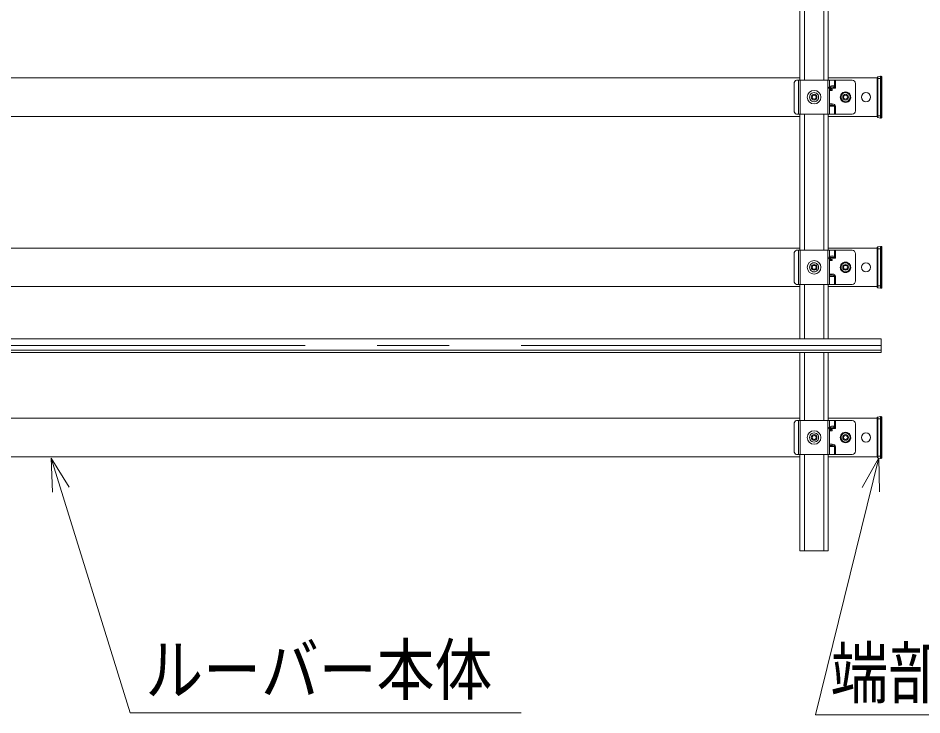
# Model space of a CAD drawing. Units: millimetres, scale not verified. Extents: x -202 to 3206, y -142 to 138.
# Drawn here: x 113.07 to 152.91, y 4.52 to 35.23 of the extents above; entities that cross this region are included whole.
import ezdxf
from ezdxf.enums import TextEntityAlignment as Align

# ---------------------------------------------------------------- set-up
doc = ezdxf.new("R2010")
doc.units = ezdxf.units.MM
doc.header["$LTSCALE"] = 0.5
doc.linetypes.add('USER1', pattern=[50.8, 31.75, -6.35, 6.35, -6.35])
doc.layers.add('0-0_0', color=7, linetype='Continuous', lineweight=18)
doc.styles.add('ＭＳ ゴシック', font='')
doc.styles.get('ＭＳ ゴシック').set_extended_font_data('MS Gothic')

msp = doc.modelspace()

# ---------------------------------------------------------------- linework, layer by layer
at = {"layer": '0-0_0'}
for p, q in [((147.5338, 32.4934), (147.5338, 38.4934)), ((147.7338, 32.4934), (147.7338, 38.4934)), ((148.5838, 32.4934), (148.5838, 38.4934)), ((148.7838, 32.4934), (148.7838, 38.4934)), ((147.5338, 32.5934), (54.5538, 32.5934)), ((147.2793, 32.3434), (147.2793, 31.1434)), ((147.3853, 32.4934), (147.4738, 32.4934)), ((147.5488, 32.4934), (148.7688, 32.4934)), ((148.7688, 32.4934), (148.8438, 32.4934)), ((150.9438, 32.5934), (148.7838, 32.5934)), ((148.8438, 32.4934), (148.8438, 30.9934)), ((148.8438, 32.4934), (149.0592, 32.4934)), ((149.0592, 32.4934), (149.0945, 32.4934)), ((149.0945, 32.4934), (149.8338, 32.4934)), ((149.9838, 32.3434), (149.9838, 31.1434)), ((150.9438, 32.5634), (150.9438, 32.6173)), ((150.9438, 30.9234), (150.9438, 32.5634)), ((150.9647, 32.6419), (151.0918, 32.6631)), ((151.1188, 32.6634), (151.0959, 32.6634)), ((151.1438, 32.5634), (151.1438, 32.6384)), ((151.1438, 30.9234), (151.1438, 32.5634)), ((148.9531, 32.0934), (148.8438, 32.0934)), ((149.3746, 31.9006), (149.3489, 31.788)), ((149.4849, 31.9346), (149.3746, 31.9006)), ((149.5953, 31.9686), (149.4849, 31.9346)), ((149.6799, 31.89), (149.5953, 31.9686)), ((149.7645, 31.8114), (149.6799, 31.89)), ((149.3489, 31.788), (149.3231, 31.6754)), ((149.3231, 31.6754), (149.4077, 31.5969)), ((149.4077, 31.5969), (149.4924, 31.5183)), ((149.4924, 31.5183), (149.6027, 31.5523)), ((149.6027, 31.5523), (149.7131, 31.5863)), ((149.6178, 31.5569), (149.6286, 31.5296)), ((149.7131, 31.5863), (149.7388, 31.6989)), ((149.7388, 31.6989), (149.7645, 31.8114)), ((148.9531, 31.3934), (148.8438, 31.3934)), ((147.5338, 30.8934), (54.5538, 30.8934)), ((147.3853, 30.9934), (147.4738, 30.9934)), ((147.4738, 30.9934), (147.5488, 30.9934)), ((147.5338, 24.9934), (147.5338, 30.9934)), ((147.5488, 30.9934), (148.7688, 30.9934)), ((147.7338, 24.9934), (147.7338, 30.9934)), ((148.5838, 24.9934), (148.5838, 30.9934)), ((148.7688, 30.9934), (148.8438, 30.9934)), ((148.7838, 24.9934), (148.7838, 30.9934)), ((150.9438, 30.8934), (148.7838, 30.8934)), ((148.8438, 30.9934), (149.0592, 30.9934)), ((149.0592, 30.9934), (149.0945, 30.9934)), ((149.0945, 30.9934), (149.8338, 30.9934)), ((150.9438, 30.8696), (150.9438, 30.9234)), ((150.9647, 30.845), (151.0918, 30.8238)), ((151.1188, 30.8234), (151.0959, 30.8234)), ((151.1438, 30.8484), (151.1438, 30.9234)), ((150.9438, 25.0634), (150.9438, 25.1173)), ((150.9647, 25.1419), (151.0918, 25.1631)), ((151.1188, 25.1634), (151.0959, 25.1634)), ((151.1438, 25.0634), (151.1438, 25.1384)), ((147.5338, 25.0934), (54.5538, 25.0934)), ((147.2793, 24.8434), (147.2793, 23.6434)), ((147.3853, 24.9934), (147.4738, 24.9934)), ((147.4738, 24.9934), (147.5488, 24.9934)), ((147.4738, 23.4934), (147.4738, 24.9934)), ((147.5488, 24.9934), (148.7688, 24.9934)), ((150.9438, 25.0934), (148.7838, 25.0934)), ((148.8438, 24.9934), (149.0592, 24.9934)), ((149.0592, 24.9934), (149.0945, 24.9934)), ((149.0945, 24.9934), (149.8338, 24.9934)), ((149.9838, 24.8434), (149.9838, 23.6434)), ((150.9438, 23.4234), (150.9438, 25.0634)), ((151.1438, 23.4234), (151.1438, 25.0634)), ((148.9531, 24.5934), (148.8438, 24.5934)), ((149.3746, 24.4006), (149.3489, 24.288)), ((149.4849, 24.4346), (149.3746, 24.4006)), ((149.5953, 24.4686), (149.4849, 24.4346)), ((149.6799, 24.39), (149.5953, 24.4686)), ((149.7645, 24.3114), (149.6799, 24.39)), ((149.7388, 24.1989), (149.7645, 24.3114)), ((149.3489, 24.288), (149.3231, 24.1754)), ((149.3231, 24.1754), (149.4077, 24.0969)), ((149.4077, 24.0969), (149.4924, 24.0183)), ((149.4924, 24.0183), (149.6027, 24.0523)), ((149.6027, 24.0523), (149.7131, 24.0863)), ((149.6178, 24.0569), (149.6286, 24.0296)), ((149.7131, 24.0863), (149.7388, 24.1989)), ((148.9531, 23.8934), (148.8438, 23.8934)), ((147.5338, 23.3934), (54.5538, 23.3934)), ((147.3853, 23.4934), (147.4738, 23.4934)), ((147.4738, 23.4934), (147.5488, 23.4934)), ((147.5338, 21.0934), (147.5338, 23.4934)), ((147.5488, 23.4934), (148.7688, 23.4934)), ((147.7338, 21.0934), (147.7338, 23.4934)), ((148.5838, 21.0934), (148.5838, 23.4934)), ((148.7688, 23.4934), (148.8438, 23.4934)), ((148.7838, 21.0934), (148.7838, 23.4934)), ((150.9438, 23.3934), (148.7838, 23.3934)), ((148.8438, 23.4934), (149.0592, 23.4934)), ((149.0592, 23.4934), (149.0945, 23.4934)), ((149.0945, 23.4934), (149.8338, 23.4934)), ((150.9438, 23.3696), (150.9438, 23.4234)), ((150.9647, 23.345), (151.0918, 23.3238)), ((151.1188, 23.3234), (151.0959, 23.3234)), ((151.1438, 23.3484), (151.1438, 23.4234)), ((147.5338, 17.4934), (147.5338, 20.4934)), ((147.7338, 17.4934), (147.7338, 20.4934)), ((148.5838, 17.4934), (148.5838, 20.4934)), ((148.7838, 17.4934), (148.7838, 20.4934)), ((147.5338, 17.5934), (54.5538, 17.5934)), ((150.9438, 17.5934), (148.7838, 17.5934)), ((150.9438, 17.5634), (150.9438, 17.6173)), ((150.9438, 15.9234), (150.9438, 17.5634)), ((150.9647, 17.6419), (151.0918, 17.6631)), ((151.1188, 17.6634), (151.0959, 17.6634)), ((151.1438, 17.5634), (151.1438, 17.6384)), ((151.1438, 15.9234), (151.1438, 17.5634)), ((147.2793, 17.3434), (147.2793, 16.1434)), ((147.3853, 17.4934), (147.4738, 17.4934)), ((147.5488, 17.4934), (148.7688, 17.4934)), ((148.8438, 17.4934), (149.0592, 17.4934)), ((149.0592, 17.4934), (149.0945, 17.4934)), ((149.0945, 17.4934), (149.8338, 17.4934)), ((149.9838, 17.3434), (149.9838, 16.1434)), ((148.9531, 17.0934), (148.8438, 17.0934)), ((149.3489, 16.788), (149.3231, 16.6754)), ((149.3746, 16.9006), (149.3489, 16.788)), ((149.4849, 16.9346), (149.3746, 16.9006)), ((149.5953, 16.9686), (149.4849, 16.9346)), ((149.6799, 16.89), (149.5953, 16.9686)), ((149.7645, 16.8114), (149.6799, 16.89)), ((149.7388, 16.6989), (149.7645, 16.8114)), ((148.9531, 16.3934), (148.8438, 16.3934)), ((149.3231, 16.6754), (149.4077, 16.5969)), ((149.4077, 16.5969), (149.4924, 16.5183)), ((149.4924, 16.5183), (149.6027, 16.5523)), ((149.6027, 16.5523), (149.7131, 16.5863)), ((149.6178, 16.5569), (149.6286, 16.5296)), ((149.7131, 16.5863), (149.7388, 16.6989)), ((147.3853, 15.9934), (147.4738, 15.9934)), ((147.4738, 15.9934), (147.5488, 15.9934)), ((147.5338, 11.7434), (147.5338, 15.9934)), ((147.5488, 15.9934), (148.7688, 15.9934)), ((147.7338, 11.7434), (147.7338, 15.9934)), ((148.5838, 11.7434), (148.5838, 15.9934)), ((148.7688, 15.9934), (148.8438, 15.9934)), ((148.7838, 11.7434), (148.7838, 15.9934)), ((148.8438, 15.9934), (149.0592, 15.9934)), ((149.0592, 15.9934), (149.0945, 15.9934)), ((149.0945, 15.9934), (149.8338, 15.9934)), ((147.5338, 15.8934), (54.5538, 15.8934)), ((114.5248, 15.8285), (114.5836, 14.3296)), ((150.9438, 15.8934), (148.7838, 15.8934)), ((151.006, 15.8464), (150.2826, 14.5324)), ((150.9438, 15.8696), (150.9438, 15.9234)), ((150.9647, 15.845), (151.0918, 15.8238)), ((151.1188, 15.8234), (151.0959, 15.8234)), ((151.1438, 15.8484), (151.1438, 15.9234)), ((147.5338, 11.7434), (147.7338, 11.7434)), ((148.5838, 11.7434), (147.7338, 11.7434)), ((148.5838, 11.7434), (148.7838, 11.7434)), ((118.0087, 4.6062), (135.2437, 4.6062)), ((148.2153, 4.5154), (164.0896, 4.5154))]:
    msp.add_line(p, q, dxfattribs=at)
at = {"layer": '0-0_0', "color": 8}
for p, q in [((147.5488, 32.4934), (147.5488, 30.9934)), ((148.7688, 30.9934), (148.7688, 32.4934)), ((149.0592, 32.1434), (149.0592, 32.4934)), ((149.0945, 32.4934), (149.0945, 32.1434)), ((150.9438, 32.5634), (150.9647, 32.5634)), ((150.9647, 32.5634), (150.9647, 32.6419)), ((150.9647, 32.5634), (151.0918, 32.5634)), ((151.0918, 32.5634), (151.0918, 32.6631)), ((151.0918, 32.5634), (151.0959, 32.5634)), ((151.0918, 30.9234), (151.0918, 32.5634)), ((151.0959, 32.5634), (151.0959, 32.6634)), ((151.1188, 32.5634), (151.0959, 32.5634)), ((151.1188, 32.5634), (151.1188, 32.6634)), ((151.1188, 32.5634), (151.1438, 32.5634)), ((151.1188, 30.9234), (151.1188, 32.5634)), ((148.8438, 32.1434), (149.0592, 32.1434)), ((148.9531, 32.0434), (148.8438, 32.0434)), ((148.9531, 32.0434), (148.9531, 32.0934)), ((149.0945, 32.1434), (149.0592, 32.1434)), ((148.9531, 31.4434), (148.8438, 31.4434)), ((148.9531, 31.4434), (148.9531, 31.3934)), ((149.0945, 31.3434), (149.0592, 31.3434)), ((149.0945, 30.9934), (149.0945, 31.3434)), ((150.9438, 30.9234), (150.9647, 30.9234)), ((150.9647, 30.9234), (151.0918, 30.9234)), ((151.0918, 30.9234), (151.0959, 30.9234)), ((151.0918, 30.8238), (151.0918, 30.9234)), ((151.0959, 30.8234), (151.0959, 30.9234)), ((151.1188, 30.9234), (151.1438, 30.9234)), ((151.1188, 30.8234), (151.1188, 30.9234)), ((150.9647, 25.0634), (150.9647, 25.1419)), ((151.0918, 25.0634), (151.0918, 25.1631)), ((151.1188, 25.0634), (151.1188, 25.1634)), ((147.5488, 24.9934), (147.5488, 23.4934)), ((148.7688, 23.4934), (148.7688, 24.9934)), ((149.0592, 24.6434), (149.0592, 24.9934)), ((149.0945, 24.9934), (149.0945, 24.6434)), ((150.9438, 25.0634), (150.9647, 25.0634)), ((150.9647, 25.0634), (151.0918, 25.0634)), ((151.0918, 25.0634), (151.0959, 25.0634)), ((151.0918, 23.4234), (151.0918, 25.0634)), ((151.1188, 25.0634), (151.1438, 25.0634)), ((151.1188, 23.4234), (151.1188, 25.0634)), ((148.8438, 24.6434), (149.0592, 24.6434)), ((148.9531, 24.5434), (148.8438, 24.5434)), ((148.9531, 24.5434), (148.9531, 24.5934)), ((149.0945, 24.6434), (149.0592, 24.6434)), ((148.9531, 23.9434), (148.8438, 23.9434)), ((148.9531, 23.9434), (148.9531, 23.8934)), ((149.0945, 23.8434), (149.0592, 23.8434)), ((149.0945, 23.4934), (149.0945, 23.8434)), ((150.9438, 23.4234), (150.9647, 23.4234)), ((150.9647, 23.4234), (151.0918, 23.4234)), ((151.0918, 23.4234), (151.0959, 23.4234)), ((151.0918, 23.3238), (151.0918, 23.4234)), ((151.0959, 23.3234), (151.0959, 23.4234)), ((151.1188, 23.4234), (151.1438, 23.4234)), ((151.1188, 23.3234), (151.1188, 23.4234)), ((-173.9562, 20.5934), (151.1188, 20.5934)), ((150.9438, 17.5634), (150.9647, 17.5634)), ((150.9647, 17.5634), (150.9647, 17.6419)), ((150.9647, 17.5634), (151.0918, 17.5634)), ((151.0918, 17.5634), (151.0918, 17.6631)), ((151.0918, 17.5634), (151.0959, 17.5634)), ((151.0918, 15.9234), (151.0918, 17.5634)), ((151.0959, 17.5634), (151.0959, 17.6634)), ((151.1188, 17.5634), (151.0959, 17.5634)), ((151.0959, 15.9234), (151.0959, 17.5634)), ((151.1188, 17.5634), (151.1188, 17.6634)), ((151.1188, 17.5634), (151.1438, 17.5634)), ((151.1188, 15.9234), (151.1188, 17.5634)), ((147.5488, 17.4934), (147.5488, 15.9934)), ((148.7688, 15.9934), (148.7688, 17.4934)), ((148.8438, 17.1434), (149.0592, 17.1434)), ((149.0592, 17.1434), (149.0592, 17.4934)), ((149.0945, 17.1434), (149.0592, 17.1434)), ((149.0945, 17.4934), (149.0945, 17.1434)), ((148.9531, 17.0434), (148.8438, 17.0434)), ((148.9531, 17.0434), (148.9531, 17.0934)), ((148.9531, 16.4434), (148.8438, 16.4434)), ((148.9531, 16.4434), (148.9531, 16.3934)), ((149.0945, 16.3434), (149.0592, 16.3434)), ((149.0945, 15.9934), (149.0945, 16.3434)), ((150.9438, 15.9234), (150.9647, 15.9234)), ((150.9647, 15.9234), (151.0918, 15.9234)), ((151.0918, 15.9234), (151.0959, 15.9234)), ((151.0918, 15.8238), (151.0918, 15.9234)), ((151.1188, 15.9234), (151.0959, 15.9234)), ((151.0959, 15.8234), (151.0959, 15.9234)), ((151.1188, 15.9234), (151.1438, 15.9234)), ((151.1188, 15.8234), (151.1188, 15.9234))]:
    msp.add_line(p, q, dxfattribs=at)
at = {"layer": '0-0_0', "linetype": 'USER1'}
msp.add_line((151.1188, 20.7934), (-176.4562, 20.7934), dxfattribs=at)
at = {"layer": '0-0_0', "color": 3}
msp.add_line((151.1188, 21.0934), (151.1188, 20.4934), dxfattribs=at)
at = {"layer": '0-0_0'}
for points in [[(147.4738, 30.9934), (147.4738, 32.4934), (147.5488, 32.4934)], [(149.5877, 31.5477), (149.5941, 31.519), (149.5305, 31.5138), (149.4961, 31.5184)], [(148.7688, 24.9934), (148.8438, 24.9934), (148.8438, 23.4934)], [(149.5877, 24.0477), (149.5941, 24.019), (149.5305, 24.0138), (149.4961, 24.0184)], [(151.1188, 21.0934), (-173.9562, 21.0934), (-173.9562, 20.5934)], [(151.1188, 20.4934), (-173.9562, 20.4934), (-173.9562, 20.5934)], [(147.4738, 15.9934), (147.4738, 17.4934), (147.5488, 17.4934)], [(148.7688, 17.4934), (148.8438, 17.4934), (148.8438, 15.9934)], [(149.5877, 16.5477), (149.5941, 16.519), (149.5305, 16.5138), (149.4961, 16.5184)], [(118.0087, 4.6062), (114.5248, 15.8285), (115.3251, 14.5598)], [(148.2153, 4.5154), (151.006, 15.8464), (151.0365, 14.3467)]]:
    msp.add_lwpolyline(points, dxfattribs=at)
at = {"layer": '0-0_0', "color": 8}
for points in [[(150.9647, 30.845), (150.9647, 30.9234), (150.9647, 32.5634)], [(151.1188, 30.9234), (151.0959, 30.9234), (151.0959, 32.5634)], [(148.8438, 31.3434), (149.0592, 31.3434), (149.0592, 30.9934)], [(151.1188, 25.0634), (151.0959, 25.0634), (151.0959, 25.1634)], [(150.9647, 23.345), (150.9647, 23.4234), (150.9647, 25.0634)], [(151.1188, 23.4234), (151.0959, 23.4234), (151.0959, 25.0634)], [(148.8438, 23.8434), (149.0592, 23.8434), (149.0592, 23.4934)], [(150.9647, 15.845), (150.9647, 15.9234), (150.9647, 17.5634)], [(148.8438, 16.3434), (149.0592, 16.3434), (149.0592, 15.9934)]]:
    msp.add_lwpolyline(points, dxfattribs=at)
at = {"layer": '0-0_0'}
for centre, radius in [((148.1588, 31.7434), 0.3), ((150.4438, 31.7434), 0.2), ((148.1588, 31.7434), 0.125), ((148.1588, 31.7434), 0.085), ((149.5438, 31.7434), 0.125), ((149.5438, 31.7434), 0.085), ((148.1588, 24.2434), 0.3), ((148.1588, 24.2434), 0.125), ((148.1588, 24.2434), 0.085), ((149.5438, 24.2434), 0.125), ((149.5438, 24.2434), 0.085), ((150.4438, 24.2434), 0.2), ((148.1588, 16.7434), 0.3), ((148.1588, 16.7434), 0.125), ((148.1588, 16.7434), 0.085), ((149.5438, 16.7434), 0.125), ((149.5438, 16.7434), 0.085), ((150.4438, 16.7434), 0.2)]:
    msp.add_circle(centre, radius, dxfattribs=at)
for centre, radius, start, end in [((147.4118, 32.3622), 0.1339, 101.42175, 188.04947), ((149.8338, 32.3434), 0.15, 0, 90), ((150.9688, 32.6173), 0.025, 99.46232, 180), ((151.0959, 32.6384), 0.025, 90, 99.46232), ((151.1188, 32.6384), 0.025, 0, 90), ((148.1588, 31.7434), 0.2, 120, 180), ((148.1588, 31.7434), 0.2, 60, 120), ((148.1588, 31.7434), 0.2, 0, 60), ((149.5438, 31.7434), 0.23, 139.05987, 195.4334), ((149.5438, 31.7434), 0.2, 107.12308, 167.12308), ((149.5438, 31.7434), 0.23, 19.62928, 134.59414), ((149.5438, 31.7434), 0.2, 47.12308, 107.12308), ((149.5438, 31.7434), 0.2, 347.12308, 47.12308), ((148.1588, 31.7434), 0.2, 180, 240), ((148.1588, 31.7434), 0.2, 240, 300), ((148.1588, 31.7434), 0.2, 300, 0), ((149.5438, 31.7434), 0.23, 199.56932, 255.40079), ((149.5438, 31.7434), 0.2, 167.12308, 227.12308), ((149.5438, 31.7434), 0.2, 227.12308, 287.12307), ((149.5438, 31.7434), 0.2, 287.12307, 347.12307), ((149.5438, 31.7434), 0.23, 291.62307, 14.87189), ((147.4118, 31.1247), 0.1339, 171.95053, 258.57825), ((149.8338, 31.1434), 0.15, 270, 0), ((150.9688, 30.8696), 0.025, 180, 260.53768), ((151.0959, 30.8484), 0.025, 260.53768, 270), ((151.1188, 30.8484), 0.025, 270, 0), ((150.9688, 25.1173), 0.025, 99.46232, 180), ((151.0959, 25.1384), 0.025, 90, 99.46232), ((151.1188, 25.1384), 0.025, 0, 90), ((147.4118, 24.8622), 0.1339, 101.42175, 188.04947), ((149.8338, 24.8434), 0.15, 0, 90), ((148.1588, 24.2434), 0.2, 120, 180), ((148.1588, 24.2434), 0.2, 60, 120), ((148.1588, 24.2434), 0.2, 0, 60), ((149.5438, 24.2434), 0.23, 139.05987, 195.4334), ((149.5438, 24.2434), 0.2, 107.12308, 167.12308), ((149.5438, 24.2434), 0.23, 78.31168, 134.59414), ((149.5438, 24.2434), 0.2, 47.12308, 107.12308), ((149.5438, 24.2434), 0.23, 19.62928, 76.54592), ((149.5438, 24.2434), 0.23, 291.62307, 14.87189), ((149.5438, 24.2434), 0.2, 347.12308, 47.12308), ((148.1588, 24.2434), 0.2, 180, 240), ((148.1588, 24.2434), 0.2, 240, 300), ((148.1588, 24.2434), 0.2, 300, 0), ((149.5438, 24.2434), 0.23, 199.56932, 255.40079), ((149.5438, 24.2434), 0.2, 167.12308, 227.12308), ((149.5438, 24.2434), 0.2, 227.12308, 287.12307), ((149.5438, 24.2434), 0.2, 287.12307, 347.12307), ((147.4118, 23.6247), 0.1339, 171.95053, 258.57825), ((149.8338, 23.6434), 0.15, 270, 0), ((150.9688, 23.3696), 0.025, 180, 260.53768), ((151.0959, 23.3484), 0.025, 260.53768, 270), ((151.1188, 23.3484), 0.025, 270, 0), ((150.9688, 17.6173), 0.025, 99.46232, 180), ((151.0959, 17.6384), 0.025, 90, 99.46232), ((151.1188, 17.6384), 0.025, 0, 90), ((147.4118, 17.3622), 0.1339, 101.42175, 188.04947), ((149.8338, 17.3434), 0.15, 0, 90), ((148.1588, 16.7434), 0.2, 120, 180), ((148.1588, 16.7434), 0.2, 180, 240), ((148.1588, 16.7434), 0.2, 60, 120), ((148.1588, 16.7434), 0.2, 0, 60), ((148.1588, 16.7434), 0.2, 300, 0), ((149.5438, 16.7434), 0.23, 139.05987, 195.4334), ((149.5438, 16.7434), 0.2, 167.12308, 227.12308), ((149.5438, 16.7434), 0.2, 107.12308, 167.12308), ((149.5438, 16.7434), 0.23, 19.62928, 134.59414), ((149.5438, 16.7434), 0.2, 47.12308, 107.12308), ((149.5438, 16.7434), 0.23, 291.62307, 14.87189), ((149.5438, 16.7434), 0.2, 347.12308, 47.12308), ((148.1588, 16.7434), 0.2, 240, 300), ((149.5438, 16.7434), 0.23, 199.56932, 255.40079), ((149.5438, 16.7434), 0.2, 227.12308, 287.12307), ((149.5438, 16.7434), 0.2, 287.12307, 347.12307), ((147.4118, 16.1247), 0.1339, 171.95053, 258.57825), ((149.8338, 16.1434), 0.15, 270, 0), ((150.9688, 15.8696), 0.025, 180, 260.53768), ((151.0959, 15.8484), 0.025, 260.53768, 270), ((151.1188, 15.8484), 0.025, 270, 0)]:
    msp.add_arc(centre, radius, start, end, dxfattribs=at)
at = {"layer": '0-0_0', "color": 8}
for centre, major_axis, ratio, start_param, end_param in [((148.9531, 32.1434), (0.1414, 0), 0.707107, 0, 4.712389), ((148.9531, 32.1434), (0.1061, 0), 0.471405, 0, 4.712389), ((148.9531, 31.3434), (0.1414, 0), 0.707107, 6.2831853, 7.8539816), ((148.9531, 31.3434), (0.1061, 0), 0.471405, 6.2831853, 7.8539816), ((148.9531, 24.6434), (0.1414, 0), 0.707107, 0, 4.712389), ((148.9531, 24.6434), (0.1061, 0), 0.471405, 0, 4.712389), ((148.9531, 23.8434), (0.1414, 0), 0.707107, 6.2831853, 7.8539816), ((148.9531, 23.8434), (0.1061, 0), 0.471405, 6.2831853, 7.8539816), ((148.9531, 17.1434), (0.1414, 0), 0.707107, 0, 4.712389), ((148.9531, 17.1434), (0.1061, 0), 0.471405, 0, 4.712389), ((148.9531, 16.3434), (0.1414, 0), 0.707107, 6.2831853, 7.8539816), ((148.9531, 16.3434), (0.1061, 0), 0.471405, 6.2831853, 7.8539816)]:
    msp.add_ellipse(centre, major_axis=major_axis, ratio=ratio, start_param=start_param, end_param=end_param, dxfattribs=at)

# ---------------------------------------------------------------- texts
at = {"layer": '0-0_0', "style": 'ＭＳ ゴシック', "width": 0.85}
for s, p in [('ルーバー本体', (118.6791, 4.7506)), ('端部キャップ', (148.8835, 4.609))]:
    msp.add_text(s, height=2.199, dxfattribs=at).set_placement(p, align=Align.BOTTOM_LEFT)

doc.saveas('drawing.dxf')
